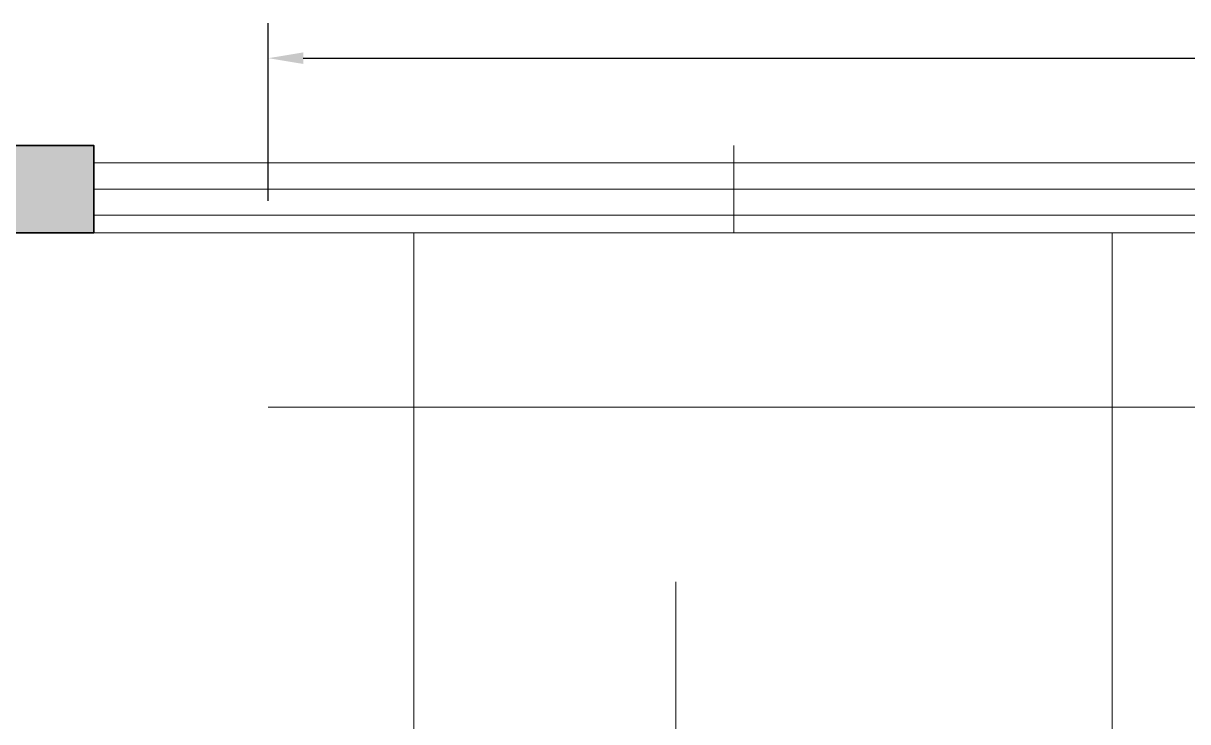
# Model space of a CAD drawing. Header units: millimetres. Extents: x -1336 to 24201, y -1370 to 16142.
# Drawn here: x 1729 to 3730, y 13359 to 14560 of the extents above; entities that cross this region are included whole.
import ezdxf

# ---------------------------------------------------------------- set-up
doc = ezdxf.new("R2010")
doc.units = ezdxf.units.MM
doc.linetypes.add('DASHED', pattern=[1.524, 1.27, -0.254])
for name, color, linetype, lineweight in [('A-FLOOR-ZONE', 7, 'Continuous', 13), ('A-GLAZ', 7, 'Continuous', 13), ('A-LIGHT-TRACK', 7, 'Continuous', 13), ('A-WALL-EXIST', 7, 'Continuous', 35)]:
    doc.layers.add(name, color=color, linetype=linetype, lineweight=lineweight)

msp = doc.modelspace()

# ---------------------------------------------------------------- hatches: boundary and pattern name
at = {"layer": 'A-WALL-EXIST'}
h = msp.add_hatch(color=8, dxfattribs=at)
h.dxf.hatch_style = 1
h.paths.add_polyline_path([(-150, 14200), (1850, 14200), (1850, 14350), (-150, 14350)])

# ---------------------------------------------------------------- linework, layer by layer
at = {"color": 7}
for p, q in [((2150, 14255), (2150, 14560)), ((2210, 14500), (8190, 14500))]:
    msp.add_line(p, q, dxfattribs=at)
at = {"color": 0, "linetype": 'ByBlock'}
msp.add_solid([(2210, 14490.1), (2150, 14500), (2210, 14509.9)], dxfattribs=at)
at = {"layer": 'A-FLOOR-ZONE'}
for p, q in [((2400, 5500), (2400, 14200)), ((3600, 5500), (3600, 14200)), ((2150, 13900), (8250, 13900))]:
    msp.add_line(p, q, dxfattribs=at)
for points in [[(0, 0), (6450, 0), (6450, 4999), (8800, 4999), (8800, 14200), (0, 14200)], [(8800, 8600), (8800, 14200), (1699, 14200), (1699, 8600), (8800, 8600)]]:
    msp.add_lwpolyline(points, close=True, dxfattribs=at)
at = {"layer": 'A-GLAZ'}
for p, q in [((1850, 14200), (1850, 14350)), ((2950, 14200), (2950, 14350)), ((1850, 14320), (7350, 14320)), ((1850, 14275), (7350, 14275)), ((1850, 14230), (7350, 14230))]:
    msp.add_line(p, q, dxfattribs=at)
at = {"layer": 'A-LIGHT-TRACK', "linetype": 'DASHED'}
msp.add_line((2850, 6100), (2850, 13600), dxfattribs=at)
at = {"layer": 'A-WALL-EXIST'}
msp.add_lwpolyline([(-150, 14200), (1850, 14200), (1850, 14350), (-150, 14350)], close=True, dxfattribs=at)
at = {"layer": 'Defpoints'}
for p in [(2150, 14500), (2150, 14200)]:
    msp.add_point(p, dxfattribs=at)

doc.saveas('drawing.dxf')
